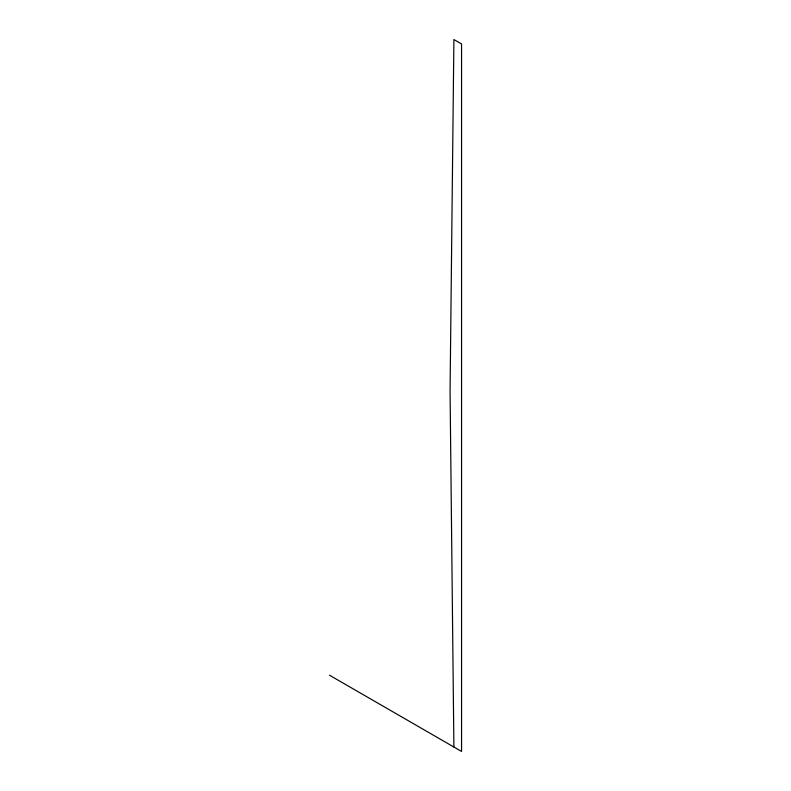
<?xml version="1.0" encoding="UTF-8"?>
<svg xmlns="http://www.w3.org/2000/svg" width="791" height="791" viewBox="0 0 791 791"><rect width="100%" height="100%" fill="white"/><g stroke="black" fill="none" stroke-linecap="round" stroke-linejoin="round"><path stroke-width="1.19" d="M329.442 675.178L461.558 751.45L461.558 43.97L453.896 39.55L450.069 391.08L453.896 747.03"/></g></svg>
